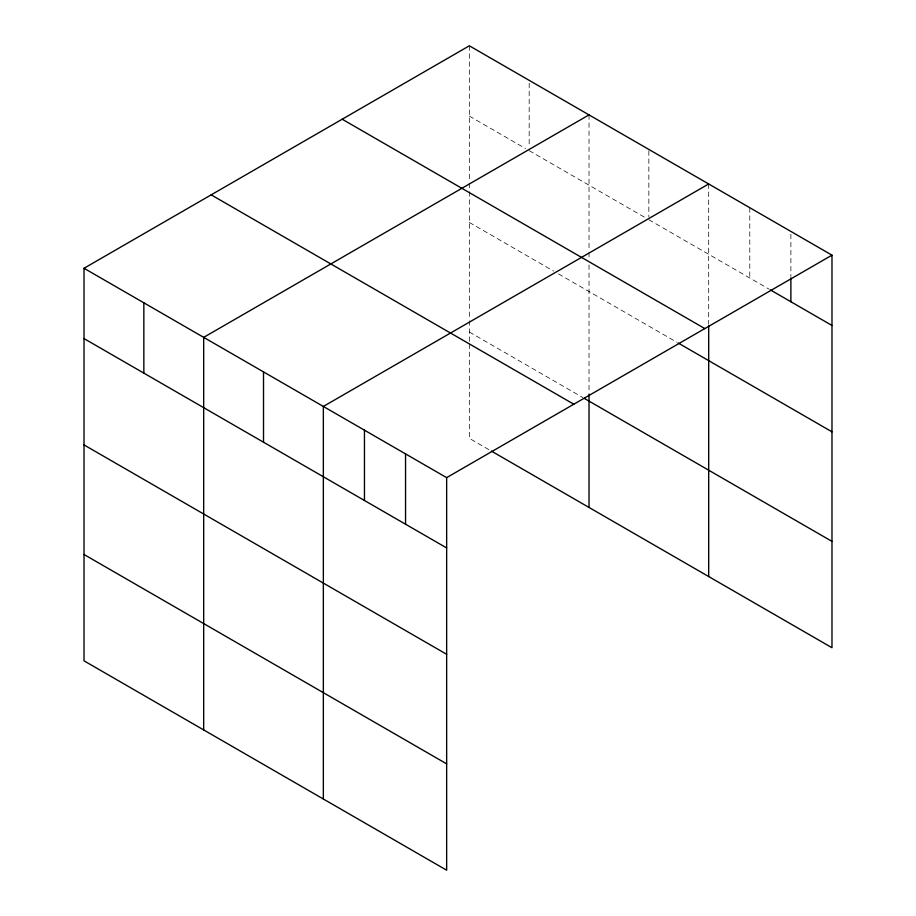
<?xml version="1.0" encoding="UTF-8"?>
<svg xmlns="http://www.w3.org/2000/svg" width="916" height="916" viewBox="0 0 916 916"><rect width="100%" height="100%" fill="white"/><g stroke="black" fill="none" stroke-linecap="round" stroke-linejoin="round"><path stroke-width="0.69" stroke-dasharray="4.58 3.44" d="M469.347 45.8L469.347 181.872M469.347 116.103L525.521 148.541M529.185 150.648L645.196 217.63M648.849 219.737L769.131 289.181M469.347 222.451L553.607 271.102M558.497 273.918L676.935 342.298M469.347 332.016L582.92 397.59M488.892 449.642L469.347 438.363L469.347 343.214M790.886 234.244L790.886 276.437M749.792 207.703L749.792 278.017M708.686 183.979L708.686 324.253M648.849 150.842L648.849 216.932M589.022 114.889L589.022 250.961M589.022 252.358L589.022 259.354M589.022 264.953L589.022 392.678M529.185 83.161L529.185 146.434M469.347 183.269L469.347 190.265M469.347 191.673L469.347 319.375M469.347 320.783L469.347 341.817"/><path stroke-width="1.37" d="M84.02 268.274L446.653 477.637L446.653 870.2L84.02 660.837L84.02 268.274L469.347 45.8L831.98 255.163L831.98 647.727L491.331 451.05M589.022 114.889L203.684 337.363L203.684 729.926M708.686 183.979L323.348 406.452L323.348 799.015M446.653 477.637L831.98 255.163M770.333 289.88L831.98 325.466M342.195 119.217L704.828 328.581M678.161 343.008L831.98 431.814M584.133 398.288L831.98 541.379M211.172 194.856L573.805 404.219M84.02 338.577L446.653 547.94M84.02 444.924L446.653 654.287M84.02 554.489L446.653 763.852M790.886 277.834L790.886 301.742M708.686 325.649L708.686 576.542M589.022 394.086L589.022 507.453M405.548 453.912L405.548 524.215M364.454 430.176L364.454 500.491M263.522 371.907L263.522 442.21M143.846 302.818L143.846 373.121"/></g></svg>
